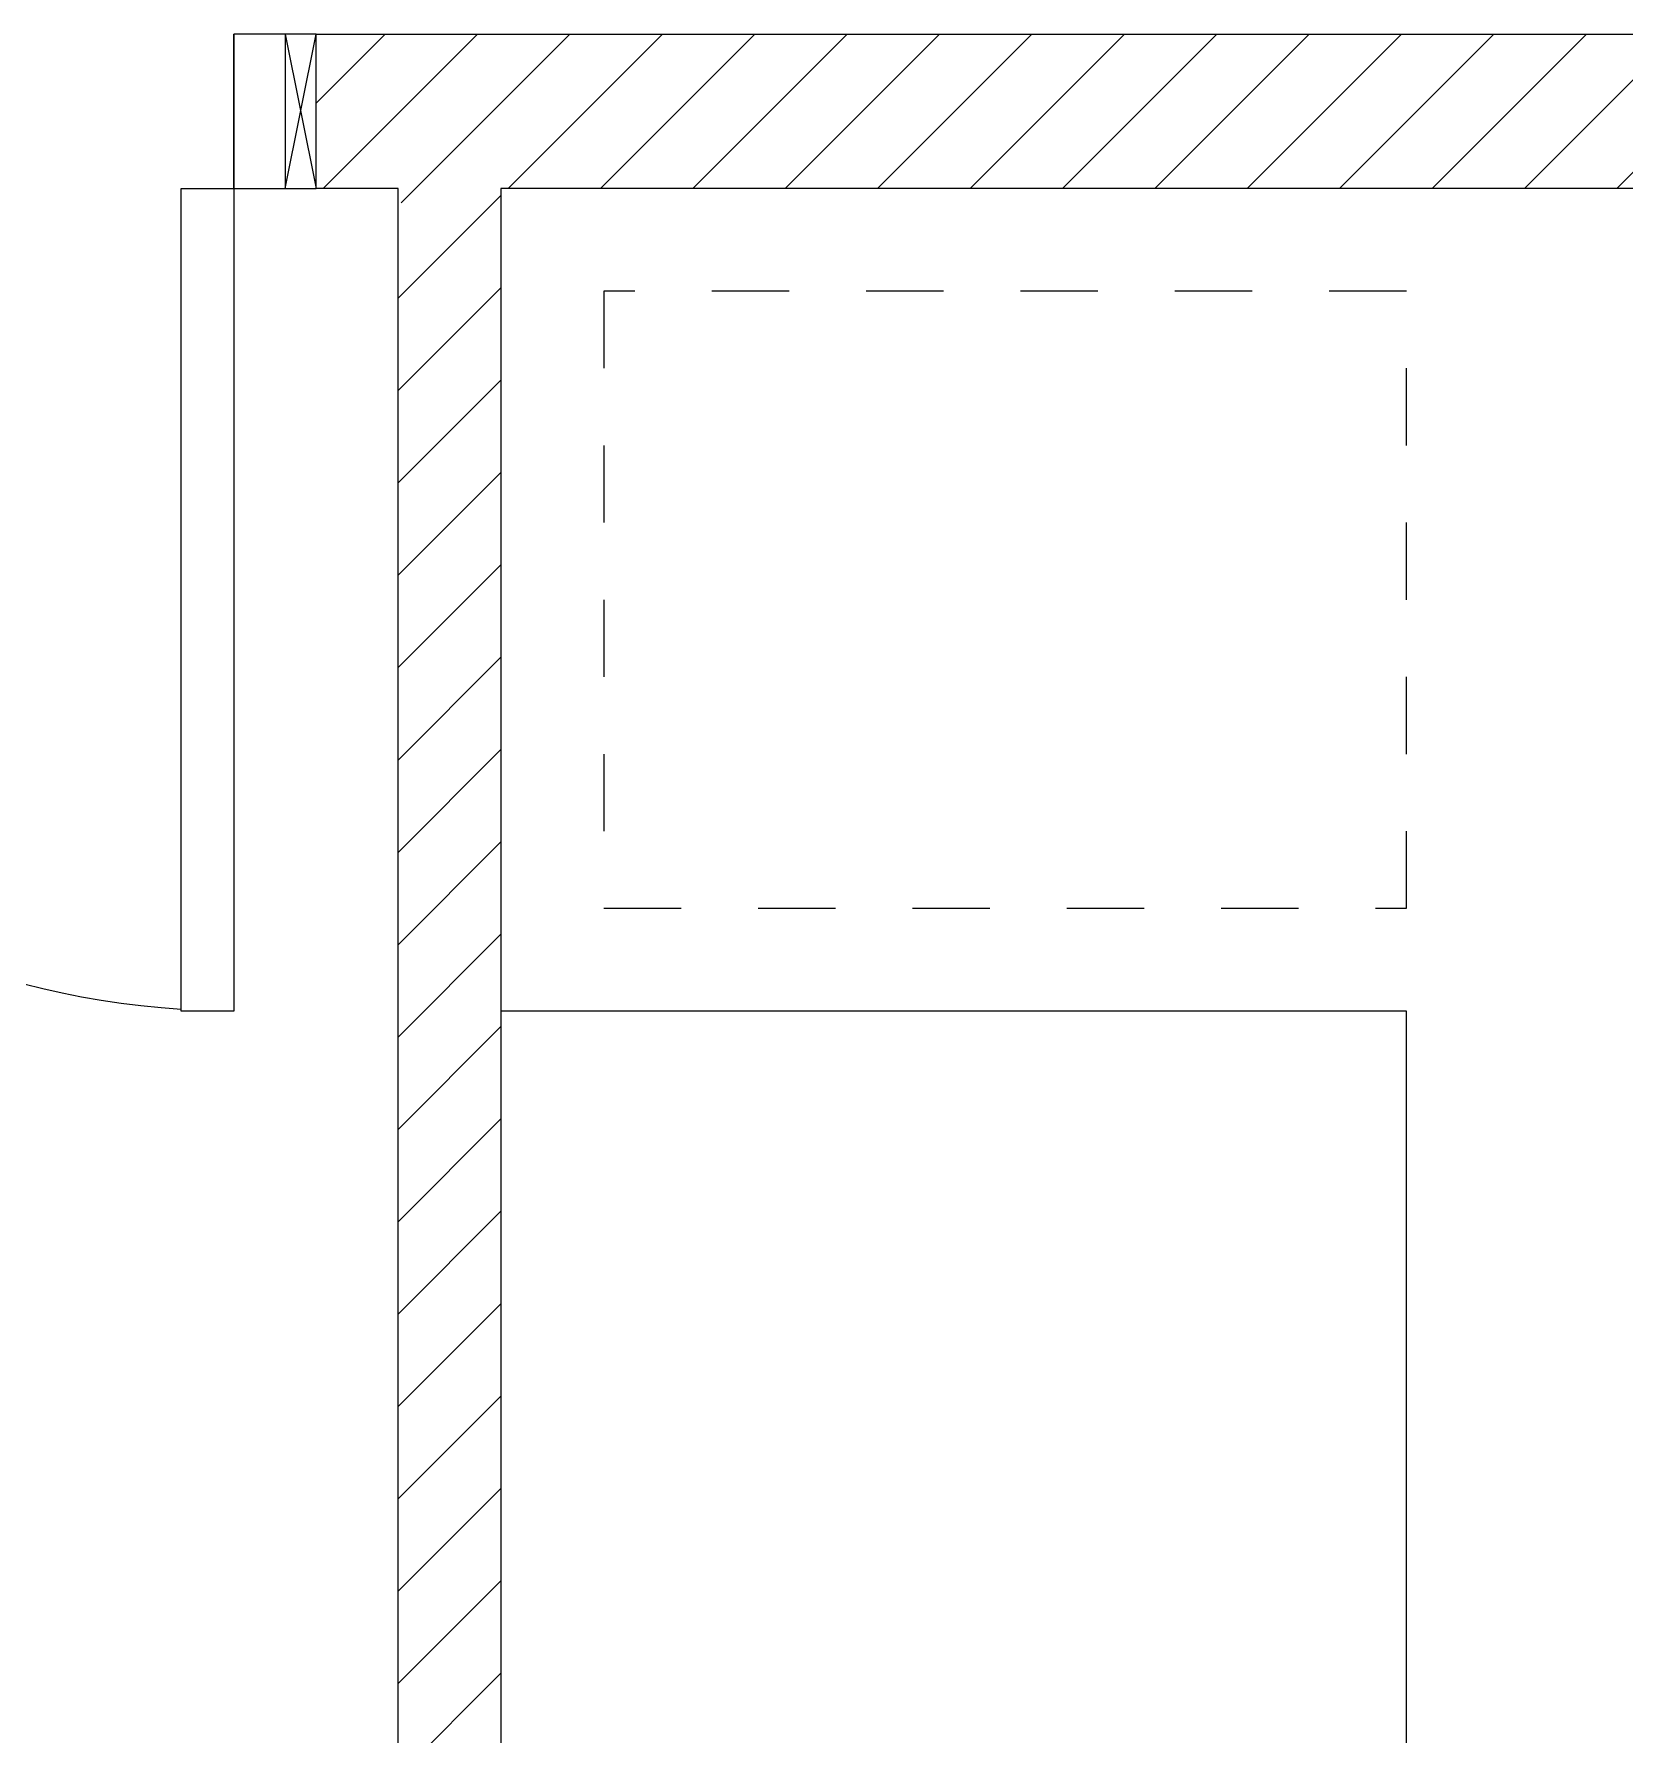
# Model space of a CAD drawing. Header units: millimetres. Extents: x -18512 to 101824, y -95768 to 52898.
# Drawn here: x 19934 to 21480, y -59551 to -57897 of the extents above; entities that cross this region are included whole.
import ezdxf

# ---------------------------------------------------------------- set-up
doc = ezdxf.new("R2010")
doc.units = ezdxf.units.MM
doc.header["$LTSCALE"] = 25
doc.linetypes.add('Dash 3mm', pattern=[6, 3, -3])
doc.linetypes.add('HIDDEN2', pattern=[4.7625, 3.175, -1.5875])
for name, color, linetype, lineweight in [('-cabinets', 3, 'Continuous', 9), ('-dotted line', 1, 'HIDDEN2', 0), ('A-DOOR', 31, 'Continuous', 18), ('Archi-frame', 253, 'Continuous', 9), ('I-WALL', 2, 'Continuous', 9)]:
    doc.layers.add(name, color=color, linetype=linetype, lineweight=lineweight)
doc.layers.add('AR WALL HATCH', color=8, linetype='Continuous')
pattern_1 = [(45, (15109.02, 35539.32), (-44.90128, 44.90128), [])]

# ---------------------------------------------------------------- blocks, each defined once
blk = doc.blocks.new('E  Naga_Single-Panel3 - NAGA-Formal Powder Room Door _WD04_-8920716-GROUND FLOOR PLAN')
at = {"layer": 'A-DOOR', "lineweight": 18}
for p, q in [((400, 875), (349, 875)), ((349, 875), (349, 75)), ((400, 75), (400, 875)), ((-400, 75), (-450, 75)), ((-400, -75), (-400, 75)), ((349, 75), (400, 75)), ((400, -75), (400, 75)), ((400, 75), (450, 75)), ((400, 75), (400, -75)), ((-400, -75), (-450, -75)), ((450, -75), (400, -75))]:
    blk.add_line(p, q, dxfattribs=at)
at = {"layer": 'A-DOOR'}
blk.add_arc((400, 75), 800, 93.6551, 180, dxfattribs=at)

msp = doc.modelspace()

# ---------------------------------------------------------------- hatches: boundary and pattern name
at = {"layer": 'AR WALL HATCH', "lineweight": 5, "ltscale": 25}
h = msp.add_hatch(dxfattribs=at)
h.set_pattern_fill('ANSI31', color=256, scale=20, style=0)
h.set_pattern_definition(pattern_1)
h.paths.add_polyline_path([(19248.4, -57897.4), (19248.4, -58047.4), (18538.1, -58047.4), (18538.1, -57897.4)])
h.paths.add_polyline_path([(20208.4, -58047.4), (20208.4, -57897.4), (23863.4, -57897.4), (23863.4, -58047.4)])
h = msp.add_hatch(dxfattribs=at)
h.set_pattern_fill('ANSI31', color=256, scale=20, style=0)
h.set_pattern_definition(pattern_1)
h.paths.add_polyline_path([(20293.1, -58047.4), (20388.1, -58047.4), (20388.1, -59797.4), (20345.3, -59797.4), (20288.1, -59797.4), (20288.1, -58082.7)])
h = msp.add_hatch(dxfattribs=at)
h.set_pattern_fill('ANSI31', color=256, scale=20, style=0)
h.set_pattern_definition(pattern_1)
h.paths.add_polyline_path([(20293.1, -58047.4), (20388.1, -58047.4), (20388.1, -59897.4), (20388.1, -59997.4), (20288.1, -59997.4), (20288.1, -58082.7)])

# ---------------------------------------------------------------- linework, layer by layer
at = {"layer": '-cabinets'}
for p, q in [((21268.1, -58847.4), (20388.1, -58847.4)), ((21268.1, -59836.7), (21268.1, -58847.4))]:
    msp.add_line(p, q, dxfattribs=at)
at = {"layer": '-dotted line', "linetype": 'Dash 3mm'}
msp.add_lwpolyline([(20488.1, -58747.4), (21268.1, -58747.4), (21268.1, -58147.4), (20488.1, -58147.4)], close=True, dxfattribs=at)
at = {"layer": 'Archi-frame', "color": 252}
msp.add_lwpolyline([(20208.4, -57897.4), (20178.4, -57897.4), (20178.4, -58047.4), (20208.4, -58047.4)], close=True, dxfattribs=at)
for points in [[(20178.4, -57897.4), (20208.4, -58047.4)], [(20178.4, -58047.4), (20208.4, -57897.4)]]:
    msp.add_lwpolyline(points, dxfattribs=at)
at = {"layer": 'I-WALL'}
for p, q in [((20208.4, -58047.4), (20208.4, -57897.4)), ((20208.4, -57897.4), (23863.4, -57897.4)), ((20288.1, -58047.4), (20208.4, -58047.4)), ((20288.1, -59647.4), (20288.1, -58047.4)), ((20388.1, -58047.4), (20388.1, -60427.2)), ((21558.1, -58047.4), (20388.1, -58047.4))]:
    msp.add_line(p, q, dxfattribs=at)

# ---------------------------------------------------------------- block references
at = {"layer": 'A-DOOR', "xscale": -1, "rotation": 180}
msp.add_blockref('E  Naga_Single-Panel3 - NAGA-Formal Powder Room Door _WD04_-8920716-GROUND FLOOR PLAN', (19728.4, -57972.4), dxfattribs=at)

doc.saveas('drawing.dxf')
